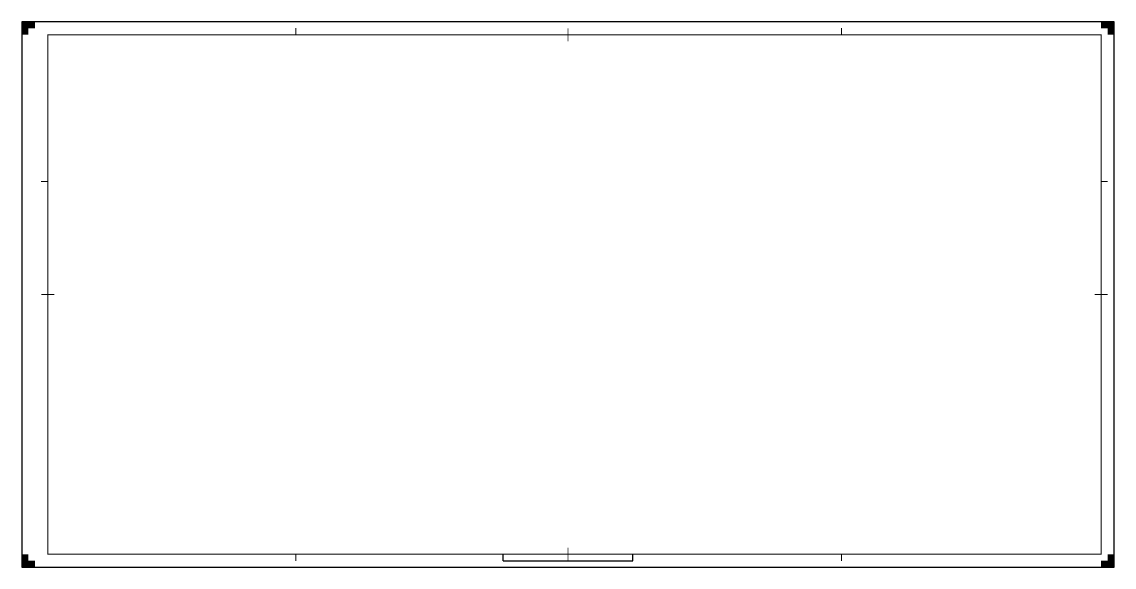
# Model space of a CAD drawing. Extents: x -20 to 821, y -10 to 410.
import ezdxf

# ---------------------------------------------------------------- set-up
doc = ezdxf.new("R2010")
doc.units = 0
for name, color, linetype, lineweight in [('to-xx-kader', 7, 'CONTINUOUS', 25), ('to-xx-snijrand', 7, 'CONTINUOUS', 25), ('to-xx-vouwmerk', 7, 'CONTINUOUS', 18)]:
    doc.layers.add(name, color=color, linetype=linetype, lineweight=lineweight)

msp = doc.modelspace()

# ---------------------------------------------------------------- hatches: boundary and pattern name
at = {"layer": 'to-xx-snijrand'}
for points in [[(-10, 410), (-20, 410), (-20, 400), (-15, 400), (-15, 405), (-10, 405)], [(821, 400), (821, 410), (811, 410), (811, 405), (816, 405), (816, 400)], [(-20, 0), (-20, -10), (-10, -10), (-10, -5), (-15, -5), (-15, 0)], [(811, -10), (821, -10), (821, 0), (816, 0), (816, -5), (811, -5)]]:
    msp.add_hatch(color=256, dxfattribs=at).paths.add_polyline_path(points)

# ---------------------------------------------------------------- linework, layer by layer
at = {"layer": 'to-xx-kader'}
for p, q in [((350.5, -5), (350.5, 0)), ((450.5, -5), (450.5, 0)), ((350.5, -5), (450.5, -5))]:
    msp.add_line(p, q, dxfattribs=at)
at = {"layer": 'to-xx-kader', "const_width": 0.7, "flags": 128}
for points in [[(400.5, 405), (400.5, 395)], [(-5, 200), (5, 200)], [(816, 200), (806, 200)], [(400.5, -5), (400.5, 5)]]:
    msp.add_lwpolyline(points, dxfattribs=at)
at = {"layer": 'to-xx-kader', "const_width": 0.7}
msp.add_lwpolyline([(0, 0), (811, 0), (811, 400), (0, 400)], close=True, dxfattribs=at)
at = {"layer": 'to-xx-snijrand'}
for p, q in [((821, 410), (-20, 410)), ((-20, 410), (-20, -10)), ((821, -10), (821, 410)), ((-20, -10), (821, -10))]:
    msp.add_line(p, q, dxfattribs=at)
at = {"layer": 'to-xx-vouwmerk'}
for p, q in [((191, 400), (191, 405)), ((611, 400), (611, 405)), ((-5, 287), (0, 287)), ((811, 287), (816, 287)), ((191, -5), (191, 0)), ((611, -5), (611, 0))]:
    msp.add_line(p, q, dxfattribs=at)

doc.saveas('drawing.dxf')
